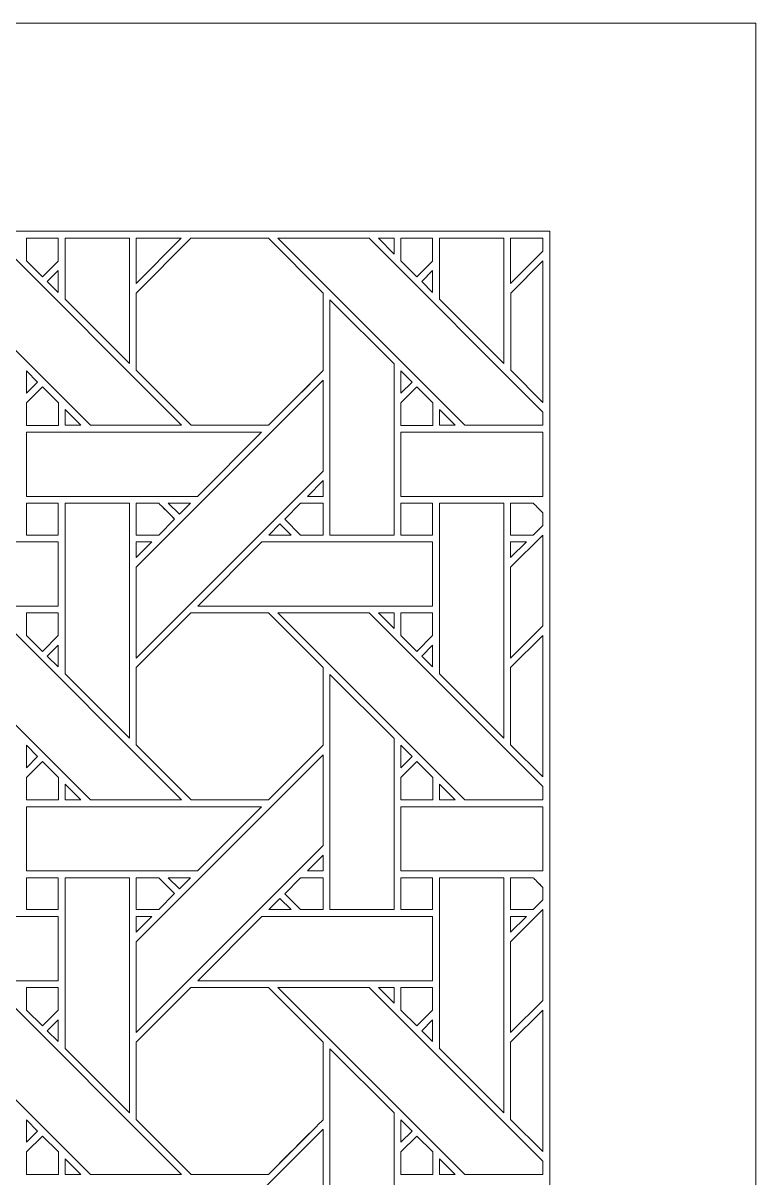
# Model space of a CAD drawing. Header units: inches. Extents: x 4.9 to 19.9, y 3.1 to 15.1.
# Drawn here: x 18.026 to 19.883, y 12.17 to 15.095 of the extents above; entities that cross this region are included whole.
import ezdxf

# ---------------------------------------------------------------- set-up
doc = ezdxf.new("R2010")
doc.units = ezdxf.units.IN
doc.header["$MEASUREMENT"] = 0
doc.layers.add('Design', color=7, linetype='Continuous', lineweight=0)

msp = doc.modelspace()

# ---------------------------------------------------------------- linework, layer by layer
at = {"layer": 'Design'}
for points, knots in [([(4.8829, 15.0948), (4.8829, 15.0948), (4.8829, 3.0948), (4.8829, 3.0948), (4.8829, 3.0948), (19.8829, 3.0948), (19.8829, 3.0948), (19.8829, 3.0948), (19.8829, 15.0948), (19.8829, 15.0948), (19.8829, 15.0948), (4.8829, 15.0948), (4.8829, 15.0948)], [0, 0, 0, 0, 1, 1, 1, 2, 2, 2, 3, 3, 3, 4, 4, 4, 4]), ([(5.4052, 14.5679), (5.4052, 14.5679), (5.4052, 3.6216), (5.4052, 3.6216), (5.4052, 3.6216), (19.3605, 3.6216), (19.3605, 3.6216), (19.3605, 3.6216), (19.3605, 14.5679), (19.3605, 14.5679), (19.3605, 14.5679), (5.4052, 14.5679), (5.4052, 14.5679)], [0, 0, 0, 0, 1, 1, 1, 2, 2, 2, 3, 3, 3, 4, 4, 4, 4]), ([(18.4278, 14.076), (18.4278, 14.076), (18.1968, 14.076), (18.1968, 14.076), (18.1968, 14.076), (17.7232, 14.5497), (17.7232, 14.5497), (17.7232, 14.5497), (17.9541, 14.5497), (17.9541, 14.5497), (17.9541, 14.5497), (18.4278, 14.076), (18.4278, 14.076)], [0, 0, 0, 0, 1, 1, 1, 2, 2, 2, 3, 3, 3, 4, 4, 4, 4]), ([(18.1152, 14.5497), (18.1152, 14.5497), (18.1152, 14.4921), (18.1152, 14.4921), (18.1152, 14.4921), (18.0753, 14.4522), (18.0753, 14.4522), (18.0753, 14.4522), (18.0349, 14.4925), (18.0349, 14.4925), (18.0349, 14.4925), (18.0349, 14.5497), (18.0349, 14.5497), (18.0349, 14.5497), (18.1152, 14.5497), (18.1152, 14.5497)], [0, 0, 0, 0, 1, 1, 1, 2, 2, 2, 3, 3, 3, 4, 4, 4, 5, 5, 5, 5]), ([(18.1152, 14.5497), (18.1152, 14.5497), (18.1152, 14.4921), (18.1152, 14.4921), (18.1152, 14.4921), (18.0753, 14.4522), (18.0753, 14.4522), (18.0753, 14.4522), (18.0349, 14.4925), (18.0349, 14.4925), (18.0349, 14.4925), (18.0349, 14.5497), (18.0349, 14.5497), (18.0349, 14.5497), (18.1152, 14.5497), (18.1152, 14.5497)], [0, 0, 0, 0, 1, 1, 1, 2, 2, 2, 3, 3, 3, 4, 4, 4, 5, 5, 5, 5]), ([(18.2956, 14.5497), (18.2956, 14.5497), (18.2956, 14.2324), (18.2956, 14.2324), (18.2956, 14.2324), (18.1327, 14.3954), (18.1327, 14.3954), (18.1327, 14.3954), (18.1327, 14.5497), (18.1327, 14.5497), (18.1327, 14.5497), (18.2956, 14.5497), (18.2956, 14.5497)], [0, 0, 0, 0, 1, 1, 1, 2, 2, 2, 3, 3, 3, 4, 4, 4, 4]), ([(18.7865, 14.2148), (18.7687, 14.1969), (18.6567, 14.0851), (18.6478, 14.0761), (18.6478, 14.0761), (18.452, 14.0761), (18.452, 14.0761), (18.452, 14.0761), (18.3128, 14.2153), (18.3128, 14.2153), (18.3128, 14.2153), (18.3128, 14.411), (18.3128, 14.411), (18.3128, 14.411), (18.4515, 14.5497), (18.4515, 14.5497), (18.4515, 14.5497), (18.6477, 14.5497), (18.6477, 14.5497), (18.6477, 14.5497), (18.7865, 14.411), (18.7865, 14.411), (18.7865, 14.411), (18.7865, 14.2148), (18.7865, 14.2148)], [0, 0, 0, 0, 1, 1, 1, 2, 2, 2, 3, 3, 3, 4, 4, 4, 5, 5, 5, 6, 6, 6, 7, 7, 7, 8, 8, 8, 8]), ([(18.3128, 14.4354), (18.3128, 14.4354), (18.3128, 14.5497), (18.3128, 14.5497), (18.3128, 14.5497), (18.4271, 14.5497), (18.4271, 14.5497), (18.4271, 14.5497), (18.3128, 14.4354), (18.3128, 14.4354)], [0, 0, 0, 0, 1, 1, 1, 2, 2, 2, 3, 3, 3, 3]), ([(18.6477, 14.5497), (18.6477, 14.5497), (18.7865, 14.411), (18.7865, 14.411), (18.7865, 14.411), (18.7865, 14.2148), (18.7865, 14.2148), (18.7685, 14.1967), (18.6566, 14.085), (18.6478, 14.0761), (18.6478, 14.0761), (18.452, 14.0761), (18.452, 14.0761), (18.452, 14.0761), (18.3128, 14.2153), (18.3128, 14.2153), (18.3128, 14.2153), (18.3128, 14.411), (18.3128, 14.411), (18.3128, 14.411), (18.4515, 14.5497), (18.4515, 14.5497), (18.4515, 14.5497), (18.6477, 14.5497), (18.6477, 14.5497)], [0, 0, 0, 0, 1, 1, 1, 2, 2, 2, 3, 3, 3, 4, 4, 4, 5, 5, 5, 6, 6, 6, 7, 7, 7, 8, 8, 8, 8]), ([(19.3429, 14.1096), (19.3429, 14.1096), (19.3429, 14.076), (19.3429, 14.076), (19.3429, 14.076), (19.1455, 14.076), (19.1455, 14.076), (19.1455, 14.076), (18.6719, 14.5497), (18.6719, 14.5497), (18.6719, 14.5497), (18.9029, 14.5497), (18.9029, 14.5497), (18.9029, 14.5497), (19.3429, 14.1096), (19.3429, 14.1096)], [0, 0, 0, 0, 1, 1, 1, 2, 2, 2, 3, 3, 3, 4, 4, 4, 5, 5, 5, 5]), ([(18.9664, 14.5497), (18.9664, 14.5497), (18.9664, 14.5099), (18.9664, 14.5099), (18.9664, 14.5099), (18.927, 14.5497), (18.927, 14.5497), (18.927, 14.5497), (18.9664, 14.5497), (18.9664, 14.5497)], [0, 0, 0, 0, 1, 1, 1, 2, 2, 2, 3, 3, 3, 3]), ([(19.0639, 14.5497), (19.0639, 14.5497), (19.0639, 14.4921), (19.0639, 14.4921), (19.0639, 14.4921), (19.024, 14.4522), (19.024, 14.4522), (19.024, 14.4522), (18.9837, 14.4925), (18.9837, 14.4925), (18.9837, 14.4925), (18.9837, 14.5497), (18.9837, 14.5497), (18.9837, 14.5497), (19.0639, 14.5497), (19.0639, 14.5497)], [0, 0, 0, 0, 1, 1, 1, 2, 2, 2, 3, 3, 3, 4, 4, 4, 5, 5, 5, 5]), ([(19.0639, 14.5497), (19.0639, 14.5497), (19.0639, 14.4921), (19.0639, 14.4921), (19.0639, 14.4921), (19.024, 14.4522), (19.024, 14.4522), (19.024, 14.4522), (18.9837, 14.4925), (18.9837, 14.4925), (18.9837, 14.4925), (18.9837, 14.5497), (18.9837, 14.5497), (18.9837, 14.5497), (19.0639, 14.5497), (19.0639, 14.5497)], [0, 0, 0, 0, 1, 1, 1, 2, 2, 2, 3, 3, 3, 4, 4, 4, 5, 5, 5, 5]), ([(19.0814, 14.3954), (19.0814, 14.3954), (19.0814, 14.5497), (19.0814, 14.5497), (19.0814, 14.5497), (19.2443, 14.5497), (19.2443, 14.5497), (19.2443, 14.5497), (19.2443, 14.2324), (19.2443, 14.2324), (19.2443, 14.2324), (19.0814, 14.3954), (19.0814, 14.3954)], [0, 0, 0, 0, 1, 1, 1, 2, 2, 2, 3, 3, 3, 4, 4, 4, 4]), ([(19.2615, 14.4354), (19.2615, 14.4354), (19.2615, 14.5497), (19.2615, 14.5497), (19.2615, 14.5497), (19.3429, 14.5497), (19.3429, 14.5497), (19.3429, 14.5497), (19.3429, 14.5168), (19.3429, 14.5168), (19.3429, 14.5168), (19.2615, 14.4354), (19.2615, 14.4354)], [0, 0, 0, 0, 1, 1, 1, 2, 2, 2, 3, 3, 3, 4, 4, 4, 4]), ([(19.3429, 14.134), (19.3429, 14.134), (19.2616, 14.2153), (19.2616, 14.2153), (19.2616, 14.2153), (19.2616, 14.411), (19.2616, 14.411), (19.2616, 14.411), (19.3429, 14.4924), (19.3429, 14.4924), (19.3429, 14.4924), (19.3429, 14.134), (19.3429, 14.134)], [0, 0, 0, 0, 1, 1, 1, 2, 2, 2, 3, 3, 3, 4, 4, 4, 4]), ([(19.3429, 14.134), (19.3429, 14.134), (19.2616, 14.2153), (19.2616, 14.2153), (19.2616, 14.2153), (19.2616, 14.411), (19.2616, 14.411), (19.2616, 14.411), (19.3429, 14.4924), (19.3429, 14.4924), (19.3429, 14.4924), (19.3429, 14.134), (19.3429, 14.134)], [0, 0, 0, 0, 1, 1, 1, 2, 2, 2, 3, 3, 3, 4, 4, 4, 4]), ([(18.0874, 14.4401), (18.0874, 14.4401), (18.1152, 14.4679), (18.1152, 14.4679), (18.1152, 14.4679), (18.1152, 14.4127), (18.1152, 14.4127), (18.1152, 14.4127), (18.0874, 14.4401), (18.0874, 14.4401)], [0, 0, 0, 0, 1, 1, 1, 2, 2, 2, 3, 3, 3, 3]), ([(19.0639, 14.4679), (19.0639, 14.4679), (19.0639, 14.4127), (19.0639, 14.4127), (19.0639, 14.4127), (19.0361, 14.4401), (19.0361, 14.4401), (19.0361, 14.4401), (19.0639, 14.4679), (19.0639, 14.4679)], [0, 0, 0, 0, 1, 1, 1, 2, 2, 2, 3, 3, 3, 3]), ([(18.8036, 13.798), (18.8036, 13.798), (18.8036, 14.3939), (18.8036, 14.3939), (18.8036, 14.3939), (18.9663, 14.2317), (18.9663, 14.2317), (18.9663, 14.2317), (18.9663, 13.798), (18.9663, 13.798), (18.9663, 13.798), (18.8036, 13.798), (18.8036, 13.798)], [0, 0, 0, 0, 1, 1, 1, 2, 2, 2, 3, 3, 3, 4, 4, 4, 4]), ([(18.0349, 14.1575), (18.0349, 14.1575), (18.0349, 14.2142), (18.0349, 14.2142), (18.0349, 14.2142), (18.0631, 14.1857), (18.0631, 14.1857), (18.0631, 14.1857), (18.0349, 14.1575), (18.0349, 14.1575)], [0, 0, 0, 0, 1, 1, 1, 2, 2, 2, 3, 3, 3, 3]), ([(18.7864, 13.9603), (18.7864, 13.9603), (18.3128, 13.4866), (18.3128, 13.4866), (18.3128, 13.4866), (18.3128, 13.7167), (18.3128, 13.7167), (18.3128, 13.7167), (18.7864, 14.1903), (18.7864, 14.1903), (18.7864, 14.1903), (18.7864, 13.9603), (18.7864, 13.9603)], [0, 0, 0, 0, 1, 1, 1, 2, 2, 2, 3, 3, 3, 4, 4, 4, 4]), ([(18.9836, 14.1575), (18.9836, 14.1575), (18.9836, 14.2142), (18.9836, 14.2142), (18.9836, 14.2142), (19.0118, 14.1857), (19.0118, 14.1857), (19.0118, 14.1857), (18.9836, 14.1575), (18.9836, 14.1575)], [0, 0, 0, 0, 1, 1, 1, 2, 2, 2, 3, 3, 3, 3]), ([(18.0349, 14.0759), (18.0349, 14.0759), (18.0349, 14.1332), (18.0349, 14.1332), (18.0349, 14.1332), (18.0753, 14.1735), (18.0753, 14.1735), (18.0753, 14.1735), (18.1156, 14.1332), (18.1156, 14.1332), (18.1156, 14.1332), (18.1156, 14.0759), (18.1156, 14.0759), (18.1156, 14.0759), (18.0349, 14.0759), (18.0349, 14.0759)], [0, 0, 0, 0, 1, 1, 1, 2, 2, 2, 3, 3, 3, 4, 4, 4, 5, 5, 5, 5]), ([(18.0753, 14.1735), (18.0753, 14.1735), (18.1156, 14.1332), (18.1156, 14.1332), (18.1156, 14.1332), (18.1156, 14.0759), (18.1156, 14.0759), (18.1156, 14.0759), (18.0349, 14.0759), (18.0349, 14.0759), (18.0349, 14.0759), (18.0349, 14.1332), (18.0349, 14.1332), (18.0349, 14.1332), (18.0753, 14.1735), (18.0753, 14.1735)], [0, 0, 0, 0, 1, 1, 1, 2, 2, 2, 3, 3, 3, 4, 4, 4, 5, 5, 5, 5]), ([(18.9837, 14.0759), (18.9837, 14.0759), (18.9837, 14.1332), (18.9837, 14.1332), (18.9837, 14.1332), (19.024, 14.1735), (19.024, 14.1735), (19.024, 14.1735), (19.0643, 14.1332), (19.0643, 14.1332), (19.0643, 14.1332), (19.0643, 14.0759), (19.0643, 14.0759), (19.0643, 14.0759), (18.9837, 14.0759), (18.9837, 14.0759)], [0, 0, 0, 0, 1, 1, 1, 2, 2, 2, 3, 3, 3, 4, 4, 4, 5, 5, 5, 5]), ([(19.024, 14.1735), (19.024, 14.1735), (19.0643, 14.1332), (19.0643, 14.1332), (19.0643, 14.1332), (19.0643, 14.0759), (19.0643, 14.0759), (19.0643, 14.0759), (18.9837, 14.0759), (18.9837, 14.0759), (18.9837, 14.0759), (18.9837, 14.1332), (18.9837, 14.1332), (18.9837, 14.1332), (19.024, 14.1735), (19.024, 14.1735)], [0, 0, 0, 0, 1, 1, 1, 2, 2, 2, 3, 3, 3, 4, 4, 4, 5, 5, 5, 5]), ([(18.1328, 14.076), (18.1328, 14.076), (18.1328, 14.1158), (18.1328, 14.1158), (18.1328, 14.1158), (18.1725, 14.076), (18.1725, 14.076), (18.1725, 14.076), (18.1328, 14.076), (18.1328, 14.076)], [0, 0, 0, 0, 1, 1, 1, 2, 2, 2, 3, 3, 3, 3]), ([(19.0815, 14.076), (19.0815, 14.076), (19.0815, 14.1158), (19.0815, 14.1158), (19.0815, 14.1158), (19.1213, 14.076), (19.1213, 14.076), (19.1213, 14.076), (19.0815, 14.076), (19.0815, 14.076)], [0, 0, 0, 0, 1, 1, 1, 2, 2, 2, 3, 3, 3, 3]), ([(18.6306, 14.0588), (18.6306, 14.0588), (18.4679, 13.8961), (18.4679, 13.8961), (18.4679, 13.8961), (18.0349, 13.8961), (18.0349, 13.8961), (18.0349, 13.8961), (18.0349, 14.0588), (18.0349, 14.0588), (18.0349, 14.0588), (18.6306, 14.0588), (18.6306, 14.0588)], [0, 0, 0, 0, 1, 1, 1, 2, 2, 2, 3, 3, 3, 4, 4, 4, 4]), ([(18.9836, 13.8961), (18.9836, 13.8961), (18.9836, 14.0588), (18.9836, 14.0588), (18.9836, 14.0588), (19.3429, 14.0588), (19.3429, 14.0588), (19.3429, 14.0588), (19.3429, 13.8961), (19.3429, 13.8961), (19.3429, 13.8961), (18.9836, 13.8961), (18.9836, 13.8961)], [0, 0, 0, 0, 1, 1, 1, 2, 2, 2, 3, 3, 3, 4, 4, 4, 4]), ([(18.7864, 13.9359), (18.7864, 13.9359), (18.7864, 13.8961), (18.7864, 13.8961), (18.7864, 13.8961), (18.7467, 13.8961), (18.7467, 13.8961), (18.7467, 13.8961), (18.7864, 13.9359), (18.7864, 13.9359)], [0, 0, 0, 0, 1, 1, 1, 2, 2, 2, 3, 3, 3, 3]), ([(18.1152, 13.8789), (18.1152, 13.8789), (18.1152, 13.7981), (18.1152, 13.7981), (18.1152, 13.7981), (18.0349, 13.7981), (18.0349, 13.7981), (18.0349, 13.7981), (18.0349, 13.8789), (18.0349, 13.8789), (18.0349, 13.8789), (18.1152, 13.8789), (18.1152, 13.8789)], [0, 0, 0, 0, 1, 1, 1, 2, 2, 2, 3, 3, 3, 4, 4, 4, 4]), ([(18.0349, 13.7981), (18.0349, 13.7981), (18.0349, 13.8789), (18.0349, 13.8789), (18.0349, 13.8789), (18.1152, 13.8789), (18.1152, 13.8789), (18.1152, 13.8789), (18.1152, 13.7981), (18.1152, 13.7981), (18.1152, 13.7981), (18.0349, 13.7981), (18.0349, 13.7981)], [0, 0, 0, 0, 1, 1, 1, 2, 2, 2, 3, 3, 3, 4, 4, 4, 4]), ([(18.1327, 13.4466), (18.1327, 13.4466), (18.1327, 13.8788), (18.1327, 13.8788), (18.1327, 13.8788), (18.2956, 13.8788), (18.2956, 13.8788), (18.2956, 13.8788), (18.2956, 13.2837), (18.2956, 13.2837), (18.2956, 13.2837), (18.1327, 13.4466), (18.1327, 13.4466)], [0, 0, 0, 0, 1, 1, 1, 2, 2, 2, 3, 3, 3, 4, 4, 4, 4]), ([(18.3699, 13.8789), (18.375, 13.8738), (18.4058, 13.8429), (18.4102, 13.8385), (18.4102, 13.8385), (18.3698, 13.7981), (18.3698, 13.7981), (18.3698, 13.7981), (18.3128, 13.7981), (18.3128, 13.7981), (18.3128, 13.7981), (18.3128, 13.8789), (18.3128, 13.8789), (18.3128, 13.8789), (18.3699, 13.8789), (18.3699, 13.8789)], [0, 0, 0, 0, 1, 1, 1, 2, 2, 2, 3, 3, 3, 4, 4, 4, 5, 5, 5, 5]), ([(18.4102, 13.8385), (18.4102, 13.8385), (18.3698, 13.7981), (18.3698, 13.7981), (18.3698, 13.7981), (18.3128, 13.7981), (18.3128, 13.7981), (18.3128, 13.7981), (18.3128, 13.8789), (18.3128, 13.8789), (18.3128, 13.8789), (18.3699, 13.8789), (18.3699, 13.8789), (18.3752, 13.8736), (18.406, 13.8427), (18.4102, 13.8385)], [0, 0, 0, 0, 1, 1, 1, 2, 2, 2, 3, 3, 3, 4, 4, 4, 5, 5, 5, 5]), ([(18.3942, 13.8788), (18.3942, 13.8788), (18.4507, 13.8788), (18.4507, 13.8788), (18.4507, 13.8788), (18.4224, 13.8506), (18.4224, 13.8506), (18.4224, 13.8506), (18.3942, 13.8788), (18.3942, 13.8788)], [0, 0, 0, 0, 1, 1, 1, 2, 2, 2, 3, 3, 3, 3]), ([(18.7865, 13.8789), (18.7865, 13.8789), (18.7865, 13.7981), (18.7865, 13.7981), (18.7865, 13.7981), (18.7294, 13.7981), (18.7294, 13.7981), (18.7294, 13.7981), (18.689, 13.8385), (18.689, 13.8385), (18.689, 13.8385), (18.7294, 13.8789), (18.7294, 13.8789), (18.7294, 13.8789), (18.7865, 13.8789), (18.7865, 13.8789)], [0, 0, 0, 0, 1, 1, 1, 2, 2, 2, 3, 3, 3, 4, 4, 4, 5, 5, 5, 5]), ([(18.7865, 13.7981), (18.7865, 13.7981), (18.7294, 13.7981), (18.7294, 13.7981), (18.7294, 13.7981), (18.689, 13.8385), (18.689, 13.8385), (18.689, 13.8385), (18.7294, 13.8789), (18.7294, 13.8789), (18.7294, 13.8789), (18.7865, 13.8789), (18.7865, 13.8789), (18.7865, 13.8789), (18.7865, 13.7981), (18.7865, 13.7981)], [0, 0, 0, 0, 1, 1, 1, 2, 2, 2, 3, 3, 3, 4, 4, 4, 5, 5, 5, 5]), ([(19.0639, 13.8789), (19.0639, 13.8789), (19.0639, 13.7981), (19.0639, 13.7981), (19.0639, 13.7981), (18.9837, 13.7981), (18.9837, 13.7981), (18.9837, 13.7981), (18.9837, 13.8789), (18.9837, 13.8789), (18.9837, 13.8789), (19.0639, 13.8789), (19.0639, 13.8789)], [0, 0, 0, 0, 1, 1, 1, 2, 2, 2, 3, 3, 3, 4, 4, 4, 4]), ([(18.9837, 13.7981), (18.9837, 13.7981), (18.9837, 13.8789), (18.9837, 13.8789), (18.9837, 13.8789), (19.0639, 13.8789), (19.0639, 13.8789), (19.0639, 13.8789), (19.0639, 13.7981), (19.0639, 13.7981), (19.0639, 13.7981), (18.9837, 13.7981), (18.9837, 13.7981)], [0, 0, 0, 0, 1, 1, 1, 2, 2, 2, 3, 3, 3, 4, 4, 4, 4]), ([(19.2443, 13.2837), (19.2443, 13.2837), (19.0814, 13.4466), (19.0814, 13.4466), (19.0814, 13.4466), (19.0814, 13.8788), (19.0814, 13.8788), (19.0814, 13.8788), (19.2443, 13.8788), (19.2443, 13.8788), (19.2443, 13.8788), (19.2443, 13.2837), (19.2443, 13.2837)], [0, 0, 0, 0, 1, 1, 1, 2, 2, 2, 3, 3, 3, 4, 4, 4, 4]), ([(19.3429, 13.8225), (19.3429, 13.8225), (19.3185, 13.7981), (19.3185, 13.7981), (19.3185, 13.7981), (19.2615, 13.7981), (19.2615, 13.7981), (19.2615, 13.7981), (19.2615, 13.8789), (19.2615, 13.8789), (19.2615, 13.8789), (19.3186, 13.8789), (19.3186, 13.8789), (19.3216, 13.8759), (19.3329, 13.8646), (19.3429, 13.8546), (19.3429, 13.8546), (19.3429, 13.8225), (19.3429, 13.8225)], [0, 0, 0, 0, 1, 1, 1, 2, 2, 2, 3, 3, 3, 4, 4, 4, 5, 5, 5, 6, 6, 6, 6]), ([(19.2615, 13.7981), (19.2615, 13.7981), (19.2615, 13.8789), (19.2615, 13.8789), (19.2615, 13.8789), (19.3186, 13.8789), (19.3186, 13.8789), (19.3216, 13.8759), (19.3329, 13.8646), (19.3429, 13.8546), (19.3429, 13.8546), (19.3429, 13.8225), (19.3429, 13.8225), (19.3429, 13.8225), (19.3185, 13.7981), (19.3185, 13.7981), (19.3185, 13.7981), (19.2615, 13.7981), (19.2615, 13.7981)], [0, 0, 0, 0, 1, 1, 1, 2, 2, 2, 3, 3, 3, 4, 4, 4, 5, 5, 5, 6, 6, 6, 6]), ([(18.6768, 13.8263), (18.6768, 13.8263), (18.7051, 13.798), (18.7051, 13.798), (18.7051, 13.798), (18.6486, 13.798), (18.6486, 13.798), (18.6486, 13.798), (18.6768, 13.8263), (18.6768, 13.8263)], [0, 0, 0, 0, 1, 1, 1, 2, 2, 2, 3, 3, 3, 3]), ([(18.1152, 13.7809), (18.1152, 13.7809), (18.1152, 13.6181), (18.1152, 13.6181), (18.1152, 13.6181), (17.5199, 13.6181), (17.5199, 13.6181), (17.5199, 13.6181), (17.6827, 13.7809), (17.6827, 13.7809), (17.6827, 13.7809), (18.1152, 13.7809), (18.1152, 13.7809)], [0, 0, 0, 0, 1, 1, 1, 2, 2, 2, 3, 3, 3, 4, 4, 4, 4]), ([(18.3526, 13.7809), (18.3526, 13.7809), (18.3128, 13.7411), (18.3128, 13.7411), (18.3128, 13.7411), (18.3128, 13.7809), (18.3128, 13.7809), (18.3128, 13.7809), (18.3526, 13.7809), (18.3526, 13.7809)], [0, 0, 0, 0, 1, 1, 1, 2, 2, 2, 3, 3, 3, 3]), ([(19.0639, 13.7809), (19.0639, 13.7809), (19.0639, 13.6181), (19.0639, 13.6181), (19.0639, 13.6181), (18.4686, 13.6181), (18.4686, 13.6181), (18.4686, 13.6181), (18.6314, 13.7809), (18.6314, 13.7809), (18.6314, 13.7809), (19.0639, 13.7809), (19.0639, 13.7809)], [0, 0, 0, 0, 1, 1, 1, 2, 2, 2, 3, 3, 3, 4, 4, 4, 4]), ([(19.2615, 13.4866), (19.2615, 13.4866), (19.2615, 13.7167), (19.2615, 13.7167), (19.2615, 13.7167), (19.3429, 13.7981), (19.3429, 13.7981), (19.3429, 13.7981), (19.3429, 13.568), (19.3429, 13.568), (19.3429, 13.568), (19.2615, 13.4866), (19.2615, 13.4866)], [0, 0, 0, 0, 1, 1, 1, 2, 2, 2, 3, 3, 3, 4, 4, 4, 4]), ([(19.3013, 13.7809), (19.3013, 13.7809), (19.2615, 13.7411), (19.2615, 13.7411), (19.2615, 13.7411), (19.2615, 13.7809), (19.2615, 13.7809), (19.2615, 13.7809), (19.3013, 13.7809), (19.3013, 13.7809)], [0, 0, 0, 0, 1, 1, 1, 2, 2, 2, 3, 3, 3, 3]), ([(18.1968, 13.1273), (18.1968, 13.1273), (17.7232, 13.601), (17.7232, 13.601), (17.7232, 13.601), (17.9541, 13.601), (17.9541, 13.601), (17.9541, 13.601), (18.4278, 13.1273), (18.4278, 13.1273), (18.4278, 13.1273), (18.1968, 13.1273), (18.1968, 13.1273)], [0, 0, 0, 0, 1, 1, 1, 2, 2, 2, 3, 3, 3, 4, 4, 4, 4]), ([(18.1152, 13.601), (18.1152, 13.601), (18.1152, 13.5434), (18.1152, 13.5434), (18.1152, 13.5434), (18.0753, 13.5035), (18.0753, 13.5035), (18.0753, 13.5035), (18.0349, 13.5438), (18.0349, 13.5438), (18.0349, 13.5438), (18.0349, 13.601), (18.0349, 13.601), (18.0349, 13.601), (18.1152, 13.601), (18.1152, 13.601)], [0, 0, 0, 0, 1, 1, 1, 2, 2, 2, 3, 3, 3, 4, 4, 4, 5, 5, 5, 5]), ([(18.0753, 13.5035), (18.0753, 13.5035), (18.0349, 13.5438), (18.0349, 13.5438), (18.0349, 13.5438), (18.0349, 13.601), (18.0349, 13.601), (18.0349, 13.601), (18.1152, 13.601), (18.1152, 13.601), (18.1152, 13.601), (18.1152, 13.5434), (18.1152, 13.5434), (18.1152, 13.5434), (18.0753, 13.5035), (18.0753, 13.5035)], [0, 0, 0, 0, 1, 1, 1, 2, 2, 2, 3, 3, 3, 4, 4, 4, 5, 5, 5, 5]), ([(18.4515, 13.601), (18.4515, 13.601), (18.6477, 13.601), (18.6477, 13.601), (18.6477, 13.601), (18.7865, 13.4623), (18.7865, 13.4623), (18.7865, 13.4623), (18.7865, 13.2661), (18.7865, 13.2661), (18.7687, 13.2481), (18.6567, 13.1364), (18.6478, 13.1274), (18.6478, 13.1274), (18.4521, 13.1274), (18.4521, 13.1274), (18.4521, 13.1274), (18.3128, 13.2666), (18.3128, 13.2666), (18.3128, 13.2666), (18.3128, 13.4623), (18.3128, 13.4623), (18.3128, 13.4623), (18.4515, 13.601), (18.4515, 13.601)], [0, 0, 0, 0, 1, 1, 1, 2, 2, 2, 3, 3, 3, 4, 4, 4, 5, 5, 5, 6, 6, 6, 7, 7, 7, 8, 8, 8, 8]), ([(18.7865, 13.2661), (18.7687, 13.2481), (18.6567, 13.1364), (18.6478, 13.1274), (18.6478, 13.1274), (18.4521, 13.1274), (18.4521, 13.1274), (18.4521, 13.1274), (18.3128, 13.2666), (18.3128, 13.2666), (18.3128, 13.2666), (18.3128, 13.4623), (18.3128, 13.4623), (18.3128, 13.4623), (18.4515, 13.601), (18.4515, 13.601), (18.4515, 13.601), (18.6477, 13.601), (18.6477, 13.601), (18.6477, 13.601), (18.7865, 13.4623), (18.7865, 13.4623), (18.7865, 13.4623), (18.7865, 13.2661), (18.7865, 13.2661)], [0, 0, 0, 0, 1, 1, 1, 2, 2, 2, 3, 3, 3, 4, 4, 4, 5, 5, 5, 6, 6, 6, 7, 7, 7, 8, 8, 8, 8]), ([(19.3429, 13.1609), (19.3429, 13.1609), (19.3429, 13.1273), (19.3429, 13.1273), (19.3429, 13.1273), (19.1455, 13.1273), (19.1455, 13.1273), (19.1455, 13.1273), (18.6719, 13.601), (18.6719, 13.601), (18.6719, 13.601), (18.9029, 13.601), (18.9029, 13.601), (18.9029, 13.601), (19.3429, 13.1609), (19.3429, 13.1609)], [0, 0, 0, 0, 1, 1, 1, 2, 2, 2, 3, 3, 3, 4, 4, 4, 5, 5, 5, 5]), ([(18.9664, 13.601), (18.9664, 13.601), (18.9664, 13.5611), (18.9664, 13.5611), (18.9664, 13.5611), (18.927, 13.601), (18.927, 13.601), (18.927, 13.601), (18.9664, 13.601), (18.9664, 13.601)], [0, 0, 0, 0, 1, 1, 1, 2, 2, 2, 3, 3, 3, 3]), ([(19.0639, 13.601), (19.0639, 13.601), (19.0639, 13.5434), (19.0639, 13.5434), (19.0639, 13.5434), (19.024, 13.5035), (19.024, 13.5035), (19.024, 13.5035), (18.9837, 13.5438), (18.9837, 13.5438), (18.9837, 13.5438), (18.9837, 13.601), (18.9837, 13.601), (18.9837, 13.601), (19.0639, 13.601), (19.0639, 13.601)], [0, 0, 0, 0, 1, 1, 1, 2, 2, 2, 3, 3, 3, 4, 4, 4, 5, 5, 5, 5]), ([(19.024, 13.5035), (19.024, 13.5035), (18.9837, 13.5438), (18.9837, 13.5438), (18.9837, 13.5438), (18.9837, 13.601), (18.9837, 13.601), (18.9837, 13.601), (19.0639, 13.601), (19.0639, 13.601), (19.0639, 13.601), (19.0639, 13.5434), (19.0639, 13.5434), (19.0639, 13.5434), (19.024, 13.5035), (19.024, 13.5035)], [0, 0, 0, 0, 1, 1, 1, 2, 2, 2, 3, 3, 3, 4, 4, 4, 5, 5, 5, 5]), ([(19.3429, 13.5437), (19.3429, 13.5437), (19.3429, 13.1853), (19.3429, 13.1853), (19.3429, 13.1853), (19.2615, 13.2666), (19.2615, 13.2666), (19.2615, 13.2666), (19.2615, 13.4623), (19.2615, 13.4623), (19.2615, 13.4623), (19.3429, 13.5437), (19.3429, 13.5437)], [0, 0, 0, 0, 1, 1, 1, 2, 2, 2, 3, 3, 3, 4, 4, 4, 4]), ([(19.3429, 13.1853), (19.3429, 13.1853), (19.2615, 13.2666), (19.2615, 13.2666), (19.2615, 13.2666), (19.2615, 13.4623), (19.2615, 13.4623), (19.2615, 13.4623), (19.3429, 13.5437), (19.3429, 13.5437), (19.3429, 13.5437), (19.3429, 13.1853), (19.3429, 13.1853)], [0, 0, 0, 0, 1, 1, 1, 2, 2, 2, 3, 3, 3, 4, 4, 4, 4]), ([(18.1152, 13.5191), (18.1152, 13.5191), (18.1152, 13.464), (18.1152, 13.464), (18.1152, 13.464), (18.0874, 13.4913), (18.0874, 13.4913), (18.0874, 13.4913), (18.1152, 13.5191), (18.1152, 13.5191)], [0, 0, 0, 0, 1, 1, 1, 2, 2, 2, 3, 3, 3, 3]), ([(19.0639, 13.5191), (19.0639, 13.5191), (19.0639, 13.464), (19.0639, 13.464), (19.0639, 13.464), (19.0361, 13.4913), (19.0361, 13.4913), (19.0361, 13.4913), (19.0639, 13.5191), (19.0639, 13.5191)], [0, 0, 0, 0, 1, 1, 1, 2, 2, 2, 3, 3, 3, 3]), ([(18.8036, 12.8493), (18.8036, 12.8493), (18.8036, 13.4452), (18.8036, 13.4452), (18.8036, 13.4452), (18.9663, 13.283), (18.9663, 13.283), (18.9663, 13.283), (18.9663, 12.8493), (18.9663, 12.8493), (18.9663, 12.8493), (18.8036, 12.8493), (18.8036, 12.8493)], [0, 0, 0, 0, 1, 1, 1, 2, 2, 2, 3, 3, 3, 4, 4, 4, 4]), ([(18.0349, 13.2088), (18.0349, 13.2088), (18.0349, 13.2655), (18.0349, 13.2655), (18.0349, 13.2655), (18.0631, 13.2369), (18.0631, 13.2369), (18.0631, 13.2369), (18.0349, 13.2088), (18.0349, 13.2088)], [0, 0, 0, 0, 1, 1, 1, 2, 2, 2, 3, 3, 3, 3]), ([(18.9836, 13.2088), (18.9836, 13.2088), (18.9836, 13.2655), (18.9836, 13.2655), (18.9836, 13.2655), (19.0118, 13.2369), (19.0118, 13.2369), (19.0118, 13.2369), (18.9836, 13.2088), (18.9836, 13.2088)], [0, 0, 0, 0, 1, 1, 1, 2, 2, 2, 3, 3, 3, 3]), ([(18.0349, 13.1271), (18.0349, 13.1271), (18.0349, 13.1844), (18.0349, 13.1844), (18.0349, 13.1844), (18.0753, 13.2247), (18.0753, 13.2247), (18.0753, 13.2247), (18.1156, 13.1844), (18.1156, 13.1844), (18.1156, 13.1844), (18.1156, 13.1271), (18.1156, 13.1271), (18.1156, 13.1271), (18.0349, 13.1271), (18.0349, 13.1271)], [0, 0, 0, 0, 1, 1, 1, 2, 2, 2, 3, 3, 3, 4, 4, 4, 5, 5, 5, 5]), ([(18.0753, 13.2247), (18.0753, 13.2247), (18.1156, 13.1844), (18.1156, 13.1844), (18.1156, 13.1844), (18.1156, 13.1271), (18.1156, 13.1271), (18.1156, 13.1271), (18.0349, 13.1271), (18.0349, 13.1271), (18.0349, 13.1271), (18.0349, 13.1844), (18.0349, 13.1844), (18.0349, 13.1844), (18.0753, 13.2247), (18.0753, 13.2247)], [0, 0, 0, 0, 1, 1, 1, 2, 2, 2, 3, 3, 3, 4, 4, 4, 5, 5, 5, 5]), ([(18.7864, 13.0116), (18.7864, 13.0116), (18.3128, 12.5379), (18.3128, 12.5379), (18.3128, 12.5379), (18.3128, 12.768), (18.3128, 12.768), (18.3128, 12.768), (18.7864, 13.2416), (18.7864, 13.2416), (18.7864, 13.2416), (18.7864, 13.0116), (18.7864, 13.0116)], [0, 0, 0, 0, 1, 1, 1, 2, 2, 2, 3, 3, 3, 4, 4, 4, 4]), ([(18.9837, 13.1271), (18.9837, 13.1271), (18.9837, 13.1844), (18.9837, 13.1844), (18.9837, 13.1844), (19.024, 13.2247), (19.024, 13.2247), (19.024, 13.2247), (19.0643, 13.1844), (19.0643, 13.1844), (19.0643, 13.1844), (19.0643, 13.1271), (19.0643, 13.1271), (19.0643, 13.1271), (18.9837, 13.1271), (18.9837, 13.1271)], [0, 0, 0, 0, 1, 1, 1, 2, 2, 2, 3, 3, 3, 4, 4, 4, 5, 5, 5, 5]), ([(19.024, 13.2247), (19.024, 13.2247), (19.0643, 13.1844), (19.0643, 13.1844), (19.0643, 13.1844), (19.0643, 13.1271), (19.0643, 13.1271), (19.0643, 13.1271), (18.9837, 13.1271), (18.9837, 13.1271), (18.9837, 13.1271), (18.9837, 13.1844), (18.9837, 13.1844), (18.9837, 13.1844), (19.024, 13.2247), (19.024, 13.2247)], [0, 0, 0, 0, 1, 1, 1, 2, 2, 2, 3, 3, 3, 4, 4, 4, 5, 5, 5, 5]), ([(18.1328, 13.1273), (18.1328, 13.1273), (18.1328, 13.1671), (18.1328, 13.1671), (18.1328, 13.1671), (18.1725, 13.1273), (18.1725, 13.1273), (18.1725, 13.1273), (18.1328, 13.1273), (18.1328, 13.1273)], [0, 0, 0, 0, 1, 1, 1, 2, 2, 2, 3, 3, 3, 3]), ([(19.0815, 13.1273), (19.0815, 13.1273), (19.0815, 13.1671), (19.0815, 13.1671), (19.0815, 13.1671), (19.1213, 13.1273), (19.1213, 13.1273), (19.1213, 13.1273), (19.0815, 13.1273), (19.0815, 13.1273)], [0, 0, 0, 0, 1, 1, 1, 2, 2, 2, 3, 3, 3, 3]), ([(18.4679, 12.9474), (18.4679, 12.9474), (18.0349, 12.9474), (18.0349, 12.9474), (18.0349, 12.9474), (18.0349, 13.1101), (18.0349, 13.1101), (18.0349, 13.1101), (18.6306, 13.1101), (18.6306, 13.1101), (18.6306, 13.1101), (18.4679, 12.9474), (18.4679, 12.9474)], [0, 0, 0, 0, 1, 1, 1, 2, 2, 2, 3, 3, 3, 4, 4, 4, 4]), ([(18.9836, 12.9474), (18.9836, 12.9474), (18.9836, 13.1101), (18.9836, 13.1101), (18.9836, 13.1101), (19.3429, 13.1101), (19.3429, 13.1101), (19.3429, 13.1101), (19.3429, 12.9474), (19.3429, 12.9474), (19.3429, 12.9474), (18.9836, 12.9474), (18.9836, 12.9474)], [0, 0, 0, 0, 1, 1, 1, 2, 2, 2, 3, 3, 3, 4, 4, 4, 4]), ([(18.7864, 12.9872), (18.7864, 12.9872), (18.7864, 12.9474), (18.7864, 12.9474), (18.7864, 12.9474), (18.7467, 12.9474), (18.7467, 12.9474), (18.7467, 12.9474), (18.7864, 12.9872), (18.7864, 12.9872)], [0, 0, 0, 0, 1, 1, 1, 2, 2, 2, 3, 3, 3, 3]), ([(18.1152, 12.8494), (18.1152, 12.8494), (18.0349, 12.8494), (18.0349, 12.8494), (18.0349, 12.8494), (18.0349, 12.9301), (18.0349, 12.9301), (18.0349, 12.9301), (18.1152, 12.9301), (18.1152, 12.9301), (18.1152, 12.9301), (18.1152, 12.8494), (18.1152, 12.8494)], [0, 0, 0, 0, 1, 1, 1, 2, 2, 2, 3, 3, 3, 4, 4, 4, 4]), ([(18.0349, 12.8494), (18.0349, 12.8494), (18.0349, 12.9301), (18.0349, 12.9301), (18.0349, 12.9301), (18.1152, 12.9301), (18.1152, 12.9301), (18.1152, 12.9301), (18.1152, 12.8494), (18.1152, 12.8494), (18.1152, 12.8494), (18.0349, 12.8494), (18.0349, 12.8494)], [0, 0, 0, 0, 1, 1, 1, 2, 2, 2, 3, 3, 3, 4, 4, 4, 4]), ([(18.1327, 12.4979), (18.1327, 12.4979), (18.1327, 12.9301), (18.1327, 12.9301), (18.1327, 12.9301), (18.2956, 12.9301), (18.2956, 12.9301), (18.2956, 12.9301), (18.2956, 12.335), (18.2956, 12.335), (18.2956, 12.335), (18.1327, 12.4979), (18.1327, 12.4979)], [0, 0, 0, 0, 1, 1, 1, 2, 2, 2, 3, 3, 3, 4, 4, 4, 4]), ([(18.3699, 12.9301), (18.375, 12.925), (18.4058, 12.8942), (18.4102, 12.8898), (18.4102, 12.8898), (18.3698, 12.8494), (18.3698, 12.8494), (18.3698, 12.8494), (18.3128, 12.8494), (18.3128, 12.8494), (18.3128, 12.8494), (18.3128, 12.9301), (18.3128, 12.9301), (18.3128, 12.9301), (18.3699, 12.9301), (18.3699, 12.9301)], [0, 0, 0, 0, 1, 1, 1, 2, 2, 2, 3, 3, 3, 4, 4, 4, 5, 5, 5, 5]), ([(18.4102, 12.8898), (18.4102, 12.8898), (18.3698, 12.8494), (18.3698, 12.8494), (18.3698, 12.8494), (18.3128, 12.8494), (18.3128, 12.8494), (18.3128, 12.8494), (18.3128, 12.9301), (18.3128, 12.9301), (18.3128, 12.9301), (18.3699, 12.9301), (18.3699, 12.9301), (18.3752, 12.9248), (18.406, 12.894), (18.4102, 12.8898)], [0, 0, 0, 0, 1, 1, 1, 2, 2, 2, 3, 3, 3, 4, 4, 4, 5, 5, 5, 5]), ([(18.3942, 12.9301), (18.3942, 12.9301), (18.4507, 12.9301), (18.4507, 12.9301), (18.4507, 12.9301), (18.4224, 12.9019), (18.4224, 12.9019), (18.4224, 12.9019), (18.3942, 12.9301), (18.3942, 12.9301)], [0, 0, 0, 0, 1, 1, 1, 2, 2, 2, 3, 3, 3, 3]), ([(18.7865, 12.9302), (18.7865, 12.9302), (18.7865, 12.8494), (18.7865, 12.8494), (18.7865, 12.8494), (18.7294, 12.8494), (18.7294, 12.8494), (18.7294, 12.8494), (18.689, 12.8897), (18.689, 12.8897), (18.689, 12.8897), (18.7294, 12.9302), (18.7294, 12.9302), (18.7294, 12.9302), (18.7865, 12.9302), (18.7865, 12.9302)], [0, 0, 0, 0, 1, 1, 1, 2, 2, 2, 3, 3, 3, 4, 4, 4, 5, 5, 5, 5]), ([(18.7865, 12.8494), (18.7865, 12.8494), (18.7294, 12.8494), (18.7294, 12.8494), (18.7294, 12.8494), (18.689, 12.8897), (18.689, 12.8897), (18.689, 12.8897), (18.7294, 12.9302), (18.7294, 12.9302), (18.7294, 12.9302), (18.7865, 12.9302), (18.7865, 12.9302), (18.7865, 12.9302), (18.7865, 12.8494), (18.7865, 12.8494)], [0, 0, 0, 0, 1, 1, 1, 2, 2, 2, 3, 3, 3, 4, 4, 4, 5, 5, 5, 5]), ([(19.0639, 12.8494), (19.0639, 12.8494), (18.9837, 12.8494), (18.9837, 12.8494), (18.9837, 12.8494), (18.9837, 12.9301), (18.9837, 12.9301), (18.9837, 12.9301), (19.0639, 12.9301), (19.0639, 12.9301), (19.0639, 12.9301), (19.0639, 12.8494), (19.0639, 12.8494)], [0, 0, 0, 0, 1, 1, 1, 2, 2, 2, 3, 3, 3, 4, 4, 4, 4]), ([(18.9837, 12.8494), (18.9837, 12.8494), (18.9837, 12.9301), (18.9837, 12.9301), (18.9837, 12.9301), (19.0639, 12.9301), (19.0639, 12.9301), (19.0639, 12.9301), (19.0639, 12.8494), (19.0639, 12.8494), (19.0639, 12.8494), (18.9837, 12.8494), (18.9837, 12.8494)], [0, 0, 0, 0, 1, 1, 1, 2, 2, 2, 3, 3, 3, 4, 4, 4, 4]), ([(19.2443, 12.335), (19.2443, 12.335), (19.0814, 12.4979), (19.0814, 12.4979), (19.0814, 12.4979), (19.0814, 12.9301), (19.0814, 12.9301), (19.0814, 12.9301), (19.2443, 12.9301), (19.2443, 12.9301), (19.2443, 12.9301), (19.2443, 12.335), (19.2443, 12.335)], [0, 0, 0, 0, 1, 1, 1, 2, 2, 2, 3, 3, 3, 4, 4, 4, 4]), ([(19.3186, 12.9301), (19.3216, 12.9272), (19.3329, 12.9159), (19.3429, 12.9058), (19.3429, 12.9058), (19.3429, 12.8738), (19.3429, 12.8738), (19.3429, 12.8738), (19.3185, 12.8494), (19.3185, 12.8494), (19.3185, 12.8494), (19.2615, 12.8494), (19.2615, 12.8494), (19.2615, 12.8494), (19.2615, 12.9301), (19.2615, 12.9301), (19.2615, 12.9301), (19.3186, 12.9301), (19.3186, 12.9301)], [0, 0, 0, 0, 1, 1, 1, 2, 2, 2, 3, 3, 3, 4, 4, 4, 5, 5, 5, 6, 6, 6, 6]), ([(19.2615, 12.8494), (19.2615, 12.8494), (19.2615, 12.9301), (19.2615, 12.9301), (19.2615, 12.9301), (19.3186, 12.9301), (19.3186, 12.9301), (19.3216, 12.9272), (19.3329, 12.9158), (19.3429, 12.9058), (19.3429, 12.9058), (19.3429, 12.8738), (19.3429, 12.8738), (19.3429, 12.8738), (19.3185, 12.8494), (19.3185, 12.8494), (19.3185, 12.8494), (19.2615, 12.8494), (19.2615, 12.8494)], [0, 0, 0, 0, 1, 1, 1, 2, 2, 2, 3, 3, 3, 4, 4, 4, 5, 5, 5, 6, 6, 6, 6]), ([(18.6768, 12.8776), (18.6768, 12.8776), (18.7051, 12.8493), (18.7051, 12.8493), (18.7051, 12.8493), (18.6486, 12.8493), (18.6486, 12.8493), (18.6486, 12.8493), (18.6768, 12.8776), (18.6768, 12.8776)], [0, 0, 0, 0, 1, 1, 1, 2, 2, 2, 3, 3, 3, 3]), ([(19.2615, 12.5379), (19.2615, 12.5379), (19.2615, 12.768), (19.2615, 12.768), (19.2615, 12.768), (19.3429, 12.8494), (19.3429, 12.8494), (19.3429, 12.8494), (19.3429, 12.6193), (19.3429, 12.6193), (19.3429, 12.6193), (19.2615, 12.5379), (19.2615, 12.5379)], [0, 0, 0, 0, 1, 1, 1, 2, 2, 2, 3, 3, 3, 4, 4, 4, 4]), ([(18.1152, 12.8322), (18.1152, 12.8322), (18.1152, 12.6694), (18.1152, 12.6694), (18.1152, 12.6694), (17.5199, 12.6694), (17.5199, 12.6694), (17.5199, 12.6694), (17.6827, 12.8322), (17.6827, 12.8322), (17.6827, 12.8322), (18.1152, 12.8322), (18.1152, 12.8322)], [0, 0, 0, 0, 1, 1, 1, 2, 2, 2, 3, 3, 3, 4, 4, 4, 4]), ([(18.3526, 12.8322), (18.3526, 12.8322), (18.3128, 12.7924), (18.3128, 12.7924), (18.3128, 12.7924), (18.3128, 12.8322), (18.3128, 12.8322), (18.3128, 12.8322), (18.3526, 12.8322), (18.3526, 12.8322)], [0, 0, 0, 0, 1, 1, 1, 2, 2, 2, 3, 3, 3, 3]), ([(19.0639, 12.8322), (19.0639, 12.8322), (19.0639, 12.6694), (19.0639, 12.6694), (19.0639, 12.6694), (18.4686, 12.6694), (18.4686, 12.6694), (18.4686, 12.6694), (18.6314, 12.8322), (18.6314, 12.8322), (18.6314, 12.8322), (19.0639, 12.8322), (19.0639, 12.8322)], [0, 0, 0, 0, 1, 1, 1, 2, 2, 2, 3, 3, 3, 4, 4, 4, 4]), ([(19.3013, 12.8322), (19.3013, 12.8322), (19.2615, 12.7924), (19.2615, 12.7924), (19.2615, 12.7924), (19.2615, 12.8322), (19.2615, 12.8322), (19.2615, 12.8322), (19.3013, 12.8322), (19.3013, 12.8322)], [0, 0, 0, 0, 1, 1, 1, 2, 2, 2, 3, 3, 3, 3]), ([(18.1968, 12.1786), (18.1968, 12.1786), (17.7232, 12.6522), (17.7232, 12.6522), (17.7232, 12.6522), (17.9541, 12.6522), (17.9541, 12.6522), (17.9541, 12.6522), (18.4278, 12.1786), (18.4278, 12.1786), (18.4278, 12.1786), (18.1968, 12.1786), (18.1968, 12.1786)], [0, 0, 0, 0, 1, 1, 1, 2, 2, 2, 3, 3, 3, 4, 4, 4, 4]), ([(18.1152, 12.6523), (18.1152, 12.6523), (18.1152, 12.5947), (18.1152, 12.5947), (18.1152, 12.5947), (18.0753, 12.5547), (18.0753, 12.5547), (18.0753, 12.5547), (18.0349, 12.5951), (18.0349, 12.5951), (18.0349, 12.5951), (18.0349, 12.6523), (18.0349, 12.6523), (18.0349, 12.6523), (18.1152, 12.6523), (18.1152, 12.6523)], [0, 0, 0, 0, 1, 1, 1, 2, 2, 2, 3, 3, 3, 4, 4, 4, 5, 5, 5, 5]), ([(18.0753, 12.5547), (18.0753, 12.5547), (18.0349, 12.5951), (18.0349, 12.5951), (18.0349, 12.5951), (18.0349, 12.6523), (18.0349, 12.6523), (18.0349, 12.6523), (18.1152, 12.6523), (18.1152, 12.6523), (18.1152, 12.6523), (18.1152, 12.5947), (18.1152, 12.5947), (18.1152, 12.5947), (18.0753, 12.5547), (18.0753, 12.5547)], [0, 0, 0, 0, 1, 1, 1, 2, 2, 2, 3, 3, 3, 4, 4, 4, 5, 5, 5, 5]), ([(18.4515, 12.6523), (18.4515, 12.6523), (18.6477, 12.6523), (18.6477, 12.6523), (18.6477, 12.6523), (18.7865, 12.5135), (18.7865, 12.5135), (18.7865, 12.5135), (18.7865, 12.3173), (18.7865, 12.3173), (18.7687, 12.2994), (18.6567, 12.1876), (18.6478, 12.1786), (18.6478, 12.1786), (18.452, 12.1786), (18.452, 12.1786), (18.452, 12.1786), (18.3128, 12.3179), (18.3128, 12.3179), (18.3128, 12.3179), (18.3128, 12.5135), (18.3128, 12.5135), (18.3128, 12.5135), (18.4515, 12.6523), (18.4515, 12.6523)], [0, 0, 0, 0, 1, 1, 1, 2, 2, 2, 3, 3, 3, 4, 4, 4, 5, 5, 5, 6, 6, 6, 7, 7, 7, 8, 8, 8, 8]), ([(18.7865, 12.3173), (18.7682, 12.2989), (18.6564, 12.1872), (18.6478, 12.1786), (18.6478, 12.1786), (18.452, 12.1786), (18.452, 12.1786), (18.452, 12.1786), (18.3128, 12.3179), (18.3128, 12.3179), (18.3128, 12.3179), (18.3128, 12.5135), (18.3128, 12.5135), (18.3128, 12.5135), (18.4515, 12.6523), (18.4515, 12.6523), (18.4515, 12.6523), (18.6477, 12.6523), (18.6477, 12.6523), (18.6477, 12.6523), (18.7865, 12.5135), (18.7865, 12.5135), (18.7865, 12.5135), (18.7865, 12.3173), (18.7865, 12.3173)], [0, 0, 0, 0, 1, 1, 1, 2, 2, 2, 3, 3, 3, 4, 4, 4, 5, 5, 5, 6, 6, 6, 7, 7, 7, 8, 8, 8, 8]), ([(19.3429, 12.2122), (19.3429, 12.2122), (19.3429, 12.1786), (19.3429, 12.1786), (19.3429, 12.1786), (19.1455, 12.1786), (19.1455, 12.1786), (19.1455, 12.1786), (18.6719, 12.6522), (18.6719, 12.6522), (18.6719, 12.6522), (18.9029, 12.6522), (18.9029, 12.6522), (18.9029, 12.6522), (19.3429, 12.2122), (19.3429, 12.2122)], [0, 0, 0, 0, 1, 1, 1, 2, 2, 2, 3, 3, 3, 4, 4, 4, 5, 5, 5, 5]), ([(18.9664, 12.6522), (18.9664, 12.6522), (18.9664, 12.6124), (18.9664, 12.6124), (18.9664, 12.6124), (18.927, 12.6522), (18.927, 12.6522), (18.927, 12.6522), (18.9664, 12.6522), (18.9664, 12.6522)], [0, 0, 0, 0, 1, 1, 1, 2, 2, 2, 3, 3, 3, 3]), ([(19.0639, 12.6523), (19.0639, 12.6523), (19.0639, 12.5947), (19.0639, 12.5947), (19.0639, 12.5947), (19.024, 12.5547), (19.024, 12.5547), (19.024, 12.5547), (18.9837, 12.5951), (18.9837, 12.5951), (18.9837, 12.5951), (18.9837, 12.6523), (18.9837, 12.6523), (18.9837, 12.6523), (19.0639, 12.6523), (19.0639, 12.6523)], [0, 0, 0, 0, 1, 1, 1, 2, 2, 2, 3, 3, 3, 4, 4, 4, 5, 5, 5, 5]), ([(19.024, 12.5547), (19.024, 12.5547), (18.9837, 12.5951), (18.9837, 12.5951), (18.9837, 12.5951), (18.9837, 12.6523), (18.9837, 12.6523), (18.9837, 12.6523), (19.0639, 12.6523), (19.0639, 12.6523), (19.0639, 12.6523), (19.0639, 12.5947), (19.0639, 12.5947), (19.0639, 12.5947), (19.024, 12.5547), (19.024, 12.5547)], [0, 0, 0, 0, 1, 1, 1, 2, 2, 2, 3, 3, 3, 4, 4, 4, 5, 5, 5, 5]), ([(19.3429, 12.5949), (19.3429, 12.5949), (19.3429, 12.2365), (19.3429, 12.2365), (19.3429, 12.2365), (19.2615, 12.3179), (19.2615, 12.3179), (19.2615, 12.3179), (19.2615, 12.5135), (19.2615, 12.5135), (19.2615, 12.5135), (19.3429, 12.5949), (19.3429, 12.5949)], [0, 0, 0, 0, 1, 1, 1, 2, 2, 2, 3, 3, 3, 4, 4, 4, 4]), ([(19.3429, 12.2365), (19.3429, 12.2365), (19.2615, 12.3179), (19.2615, 12.3179), (19.2615, 12.3179), (19.2615, 12.5135), (19.2615, 12.5135), (19.2615, 12.5135), (19.3429, 12.5949), (19.3429, 12.5949), (19.3429, 12.5949), (19.3429, 12.2365), (19.3429, 12.2365)], [0, 0, 0, 0, 1, 1, 1, 2, 2, 2, 3, 3, 3, 4, 4, 4, 4]), ([(18.1152, 12.5704), (18.1152, 12.5704), (18.1152, 12.5152), (18.1152, 12.5152), (18.1152, 12.5152), (18.0874, 12.5426), (18.0874, 12.5426), (18.0874, 12.5426), (18.1152, 12.5704), (18.1152, 12.5704)], [0, 0, 0, 0, 1, 1, 1, 2, 2, 2, 3, 3, 3, 3]), ([(19.0639, 12.5704), (19.0639, 12.5704), (19.0639, 12.5152), (19.0639, 12.5152), (19.0639, 12.5152), (19.0361, 12.5426), (19.0361, 12.5426), (19.0361, 12.5426), (19.0639, 12.5704), (19.0639, 12.5704)], [0, 0, 0, 0, 1, 1, 1, 2, 2, 2, 3, 3, 3, 3]), ([(18.8036, 11.9006), (18.8036, 11.9006), (18.8036, 12.4964), (18.8036, 12.4964), (18.8036, 12.4964), (18.9663, 12.3343), (18.9663, 12.3343), (18.9663, 12.3343), (18.9663, 11.9006), (18.9663, 11.9006), (18.9663, 11.9006), (18.8036, 11.9006), (18.8036, 11.9006)], [0, 0, 0, 0, 1, 1, 1, 2, 2, 2, 3, 3, 3, 4, 4, 4, 4]), ([(18.0349, 12.26), (18.0349, 12.26), (18.0349, 12.3168), (18.0349, 12.3168), (18.0349, 12.3168), (18.0631, 12.2882), (18.0631, 12.2882), (18.0631, 12.2882), (18.0349, 12.26), (18.0349, 12.26)], [0, 0, 0, 0, 1, 1, 1, 2, 2, 2, 3, 3, 3, 3]), ([(18.9836, 12.26), (18.9836, 12.26), (18.9836, 12.3168), (18.9836, 12.3168), (18.9836, 12.3168), (19.0118, 12.2882), (19.0118, 12.2882), (19.0118, 12.2882), (18.9836, 12.26), (18.9836, 12.26)], [0, 0, 0, 0, 1, 1, 1, 2, 2, 2, 3, 3, 3, 3]), ([(18.7864, 12.0628), (18.7864, 12.0628), (18.3128, 11.5892), (18.3128, 11.5892), (18.3128, 11.5892), (18.3128, 11.8193), (18.3128, 11.8193), (18.3128, 11.8193), (18.7864, 12.2929), (18.7864, 12.2929), (18.7864, 12.2929), (18.7864, 12.0628), (18.7864, 12.0628)], [0, 0, 0, 0, 1, 1, 1, 2, 2, 2, 3, 3, 3, 4, 4, 4, 4]), ([(18.0349, 12.1784), (18.0349, 12.1784), (18.0349, 12.2357), (18.0349, 12.2357), (18.0349, 12.2357), (18.0753, 12.276), (18.0753, 12.276), (18.0753, 12.276), (18.1156, 12.2357), (18.1156, 12.2357), (18.1156, 12.2357), (18.1156, 12.1784), (18.1156, 12.1784), (18.1156, 12.1784), (18.0349, 12.1784), (18.0349, 12.1784)], [0, 0, 0, 0, 1, 1, 1, 2, 2, 2, 3, 3, 3, 4, 4, 4, 5, 5, 5, 5]), ([(18.0753, 12.276), (18.0753, 12.276), (18.1156, 12.2357), (18.1156, 12.2357), (18.1156, 12.2357), (18.1156, 12.1784), (18.1156, 12.1784), (18.1156, 12.1784), (18.0349, 12.1784), (18.0349, 12.1784), (18.0349, 12.1784), (18.0349, 12.2357), (18.0349, 12.2357), (18.0349, 12.2357), (18.0753, 12.276), (18.0753, 12.276)], [0, 0, 0, 0, 1, 1, 1, 2, 2, 2, 3, 3, 3, 4, 4, 4, 5, 5, 5, 5]), ([(18.9837, 12.1784), (18.9837, 12.1784), (18.9837, 12.2357), (18.9837, 12.2357), (18.9837, 12.2357), (19.024, 12.276), (19.024, 12.276), (19.024, 12.276), (19.0643, 12.2357), (19.0643, 12.2357), (19.0643, 12.2357), (19.0643, 12.1784), (19.0643, 12.1784), (19.0643, 12.1784), (18.9837, 12.1784), (18.9837, 12.1784)], [0, 0, 0, 0, 1, 1, 1, 2, 2, 2, 3, 3, 3, 4, 4, 4, 5, 5, 5, 5]), ([(19.024, 12.276), (19.024, 12.276), (19.0643, 12.2357), (19.0643, 12.2357), (19.0643, 12.2357), (19.0643, 12.1784), (19.0643, 12.1784), (19.0643, 12.1784), (18.9837, 12.1784), (18.9837, 12.1784), (18.9837, 12.1784), (18.9837, 12.2357), (18.9837, 12.2357), (18.9837, 12.2357), (19.024, 12.276), (19.024, 12.276)], [0, 0, 0, 0, 1, 1, 1, 2, 2, 2, 3, 3, 3, 4, 4, 4, 5, 5, 5, 5]), ([(18.1328, 12.1786), (18.1328, 12.1786), (18.1328, 12.2184), (18.1328, 12.2184), (18.1328, 12.2184), (18.1725, 12.1786), (18.1725, 12.1786), (18.1725, 12.1786), (18.1328, 12.1786), (18.1328, 12.1786)], [0, 0, 0, 0, 1, 1, 1, 2, 2, 2, 3, 3, 3, 3]), ([(19.0815, 12.1786), (19.0815, 12.1786), (19.0815, 12.2184), (19.0815, 12.2184), (19.0815, 12.2184), (19.1213, 12.1786), (19.1213, 12.1786), (19.1213, 12.1786), (19.0815, 12.1786), (19.0815, 12.1786)], [0, 0, 0, 0, 1, 1, 1, 2, 2, 2, 3, 3, 3, 3])]:
    msp.add_open_spline(points, degree=3, knots=knots, dxfattribs=at)

doc.saveas('drawing.dxf')
